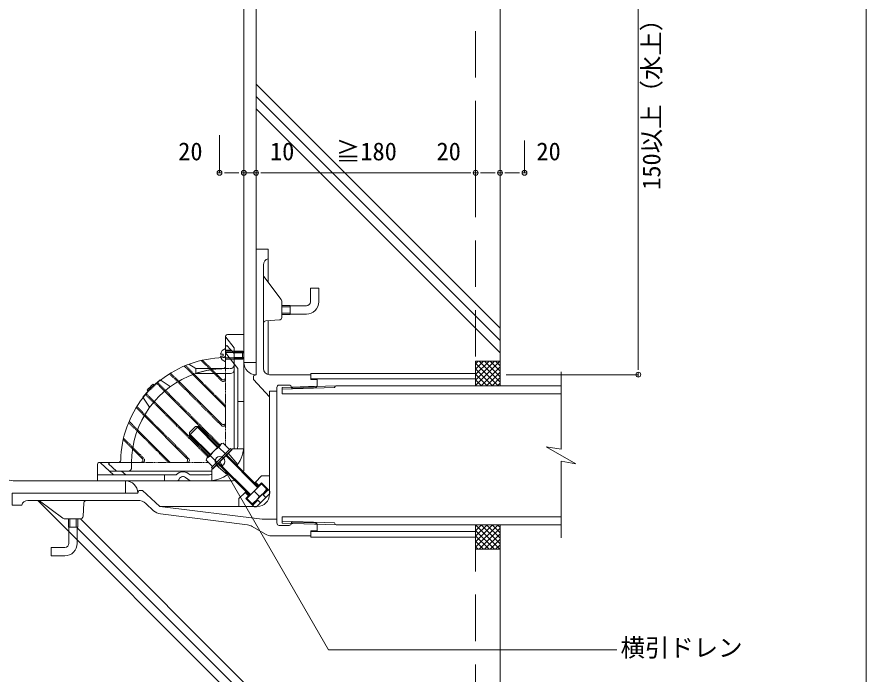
# Model space of a CAD drawing. Units: millimetres, scale not verified. Extents: x -1380 to 1380, y -955 to 955.
# Drawn here: x 204 to 900, y -508 to 30 of the extents above; entities that cross this region are included whole.
import ezdxf
from ezdxf.enums import TextEntityAlignment as Align

# ---------------------------------------------------------------- set-up
doc = ezdxf.new("R2010")
doc.units = ezdxf.units.MM
doc.header["$LTSCALE"] = 3
doc.linetypes.add('USER1', pattern=[19.05, 12.7, -6.35])
doc.linetypes.add('USER2', pattern=[0.375, 0.25, -0.125])
for name, color, linetype, lineweight in [('0-0_0', 7, 'Continuous', 9), ('0-1_HATCH', 9, 'Continuous', 18), ('0-3_KUTAI', 3, 'Continuous', 18), ('0-4_BOUSUI', 1, 'Continuous', 18), ('0-5_MOJI', 7, 'Continuous', 18), ('0-7_sunpo', 7, 'Continuous', 18), ('0-A_buhin', 2, 'Continuous', 18), ('0-B_KANAMONO', 4, 'Continuous', 18), ('0-C_HAISUI', 7, 'Continuous', 9)]:
    doc.layers.add(name, color=color, linetype=linetype, lineweight=lineweight)
doc.styles.add('ＭＳ ゴシック', font='')
doc.styles.get('ＭＳ ゴシック').set_extended_font_data('MS Gothic')

# ---------------------------------------------------------------- blocks, each defined once
blk = doc.blocks.new('_DOT')
at = {"layer": '0-0_0'}
for p, q in [((-0.5, 0), (-1, 0)), ((0.25, 0), (-0.25, 0))]:
    blk.add_line(p, q, dxfattribs=at)
blk.add_circle((0, 0), 0.25, dxfattribs=at)

msp = doc.modelspace()

# ---------------------------------------------------------------- linework, layer by layer
at = {"layer": '0-0_0', "lineweight": 18}
msp.add_lwpolyline([(899.98, -660.013), (-900.02, -660.013), (-900.02, 539.987), (899.98, 539.987)], close=True, dxfattribs=at)
at = {"layer": '0-1_HATCH'}
for p, q in [((599.98, -225.013), (399.98, -25.013)), ((599.98, -235.013), (399.98, -35.013)), ((599.98, -245.013), (399.98, -45.013)), ((579.98, -253.994), (581.961, -252.013)), ((579.98, -258.485), (586.451, -252.013)), ((579.98, -262.975), (590.941, -252.013)), ((579.98, -267.465), (595.431, -252.013)), ((579.98, -271.955), (599.921, -252.013)), ((598.312, -272.013), (579.98, -253.681)), ((599.98, -269.191), (582.802, -252.013)), ((584.411, -272.013), (599.98, -256.445)), ((599.98, -264.701), (587.292, -252.013)), ((599.98, -260.211), (591.782, -252.013)), ((599.98, -255.72), (596.272, -252.013)), ((593.822, -272.013), (579.98, -258.171)), ((589.331, -272.013), (579.98, -262.661)), ((588.902, -272.013), (599.98, -260.935)), ((584.841, -272.013), (579.98, -267.151)), ((593.392, -272.013), (599.98, -265.425)), ((597.882, -272.013), (599.98, -269.915)), ((580.351, -272.013), (579.98, -271.641)), ((514.98, -660.013), (220.98, -366.013)), ((534.98, -660.013), (255.98, -381.013)), ((524.98, -660.013), (253.38, -388.413)), ((598.312, -386.013), (579.98, -404.345)), ((593.822, -386.013), (579.98, -399.855)), ((589.331, -386.013), (579.98, -395.365)), ((584.841, -386.013), (579.98, -390.875)), ((580.351, -386.013), (579.98, -386.385)), ((579.98, -386.071), (599.921, -406.013)), ((599.98, -388.835), (582.802, -406.013)), ((584.411, -386.013), (599.98, -401.581)), ((588.902, -386.013), (599.98, -397.091)), ((593.392, -386.013), (599.98, -392.601)), ((597.882, -386.013), (599.98, -388.111)), ((579.98, -390.561), (595.431, -406.013)), ((579.98, -395.051), (590.941, -406.013)), ((599.98, -393.326), (587.292, -406.013)), ((579.98, -399.542), (586.451, -406.013)), ((599.98, -397.816), (591.782, -406.013)), ((599.98, -402.306), (596.272, -406.013)), ((579.98, -404.032), (581.961, -406.013))]:
    msp.add_line(p, q, dxfattribs=at)
at = {"layer": '0-3_KUTAI', "linetype": 'USER1'}
for p, q in [((579.98, 189.987), (579.98, -252.013)), ((579.98, -386.071), (579.98, -660.013))]:
    msp.add_line(p, q, dxfattribs=at)
at = {"layer": '0-3_KUTAI'}
for p, q in [((399.98, -160.013), (399.98, 169.987)), ((599.98, -252.013), (579.98, -252.013)), ((579.98, -262.013), (579.98, -252.013)), ((599.98, -388.111), (599.98, -660.013)), ((579.98, -396.013), (579.98, -406.013)), ((599.98, -406.013), (579.98, -406.013))]:
    msp.add_line(p, q, dxfattribs=at)
msp.add_lwpolyline([(419.98, 189.987), (599.98, 189.987), (599.98, -252.013)], dxfattribs=at)
at = {"layer": '0-4_BOUSUI'}
for p, q in [((399.98, -253.013), (389.98, -253.013)), ((599.98, -252.013), (599.98, -272.013)), ((579.98, -266.513), (579.98, -272.013)), ((292.98, -360.013), (292.98, -350.013)), ((579.98, -391.513), (579.98, -386.013)), ((599.98, -406.013), (599.98, -386.013))]:
    msp.add_line(p, q, dxfattribs=at)
for points in [[(389.98, -253.013), (389.98, 174.129), (415.837, 199.987), (551.319, 199.987)], [(292.98, -350.013), (200.807, -350.013), (-99.193, -300.013)]]:
    msp.add_lwpolyline(points, dxfattribs=at)
for centre, start, end in [((399.98, -253.013), 180, 270), ((292.98, -360.013), 0, 90)]:
    msp.add_arc(centre, 10, start, end, dxfattribs=at)
at = {"layer": '0-5_MOJI'}
msp.add_lwpolyline([(695.756, -488.455), (459.345, -488.455), (370.319, -334.036)], dxfattribs=at)
msp.add_circle((370.319, -334.036), 4, dxfattribs=at)
at = {"layer": '0-7_sunpo'}
for p, q in [((713.334, -255.013), (713.334, 181.987)), ((369.98, -66.613), (369.98, -97.611)), ((389.98, -75.332), (389.98, -97.611)), ((389.98, -75.332), (389.98, -97.611)), ((399.98, -75.332), (399.98, -97.611)), ((399.98, -75.332), (399.98, -97.611)), ((579.98, -75.332), (579.98, -97.611)), ((579.98, -75.332), (579.98, -97.611)), ((599.98, -71.223), (599.98, -97.611)), ((599.98, -71.223), (599.98, -97.611)), ((619.98, -71.223), (619.98, -97.611)), ((381.98, -97.611), (373.98, -97.611)), ((381.98, -97.611), (377.98, -97.611)), ((399.98, -97.611), (389.98, -97.611)), ((571.98, -97.611), (407.98, -97.611)), ((407.98, -97.611), (415.98, -97.611)), ((591.98, -97.611), (587.98, -97.611)), ((611.98, -97.611), (607.98, -97.611)), ((604.98, -263.013), (713.334, -263.013))]:
    msp.add_line(p, q, dxfattribs=at)
at = {"layer": '0-A_buhin'}
for points in [[(649.98, -396.775), (649.98, -333.892), (662.146, -336.037), (637.814, -321.989), (649.98, -324.134), (649.98, -260.573)], [(649.98, -272.013), (465.5, -272.013), (421.4, -273.391), (421.4, -278.613), (649.98, -278.613)], [(421.4, -274.87), (464.151, -273.534), (465.02, -272.028)], [(649.98, -386.013), (465.5, -386.013), (421.4, -384.635), (421.4, -379.413), (649.98, -379.413)], [(421.4, -383.156), (464.151, -384.492), (465.02, -385.998)]]:
    msp.add_lwpolyline(points, dxfattribs=at)
at = {"layer": '0-B_KANAMONO'}
for p, q in [((399.98, -160.013), (399.98, -263.013)), ((405.98, -172.912), (405.98, -258.013)), ((409.98, -168.013), (409.98, -187.346)), ((420.58, -201.48), (406.38, -182.546)), ((420.98, -216.142), (420.98, -202.68)), ((420.98, -207.463), (427.98, -207.463)), ((427.98, -206.613), (441.18, -206.613)), ((420.98, -212.563), (427.98, -212.563)), ((441.18, -213.413), (427.98, -213.413)), ((419.113, -218.138), (407.846, -218.889)), ((409.98, -218.746), (409.98, -262.912)), ((374.98, -245.013), (374.98, -231.513)), ((375.233, -232.348), (381.98, -241.022)), ((389.98, -230.013), (376.48, -230.013)), ((389.98, -230.013), (389.98, -320.013)), ((374.98, -240.013), (375.945, -239.048)), ((374.98, -240.013), (374.98, -258.013)), ((374.98, -241.613), (374.98, -252.413)), ((379.646, -243.013), (374.98, -243.013)), ((375.945, -239.048), (381.98, -245.513)), ((381.98, -241.022), (381.98, -251.316)), ((389.98, -244.838), (374.98, -244.838)), ((374.98, -245.013), (384.98, -257.87)), ((389.98, -249.188), (374.98, -249.188)), ((389.98, -244.013), (381.98, -244.013)), ((389.98, -245.013), (381.98, -245.013)), ((381.98, -245.513), (381.98, -259.013)), ((389.98, -249.013), (381.98, -249.013)), ((389.98, -250.013), (381.98, -250.013)), ((388.98, -243.838), (388.98, -250.188)), ((350.485, -258.013), (344.98, -254.415)), ((381.98, -251.013), (381.98, -254.013)), ((389.98, -256.013), (389.98, -340.013)), ((348.084, -262.863), (374.394, -289.172)), ((372.98, -258.013), (350.485, -258.013)), ((350.485, -262.013), (350.485, -258.013)), ((378.98, -262.013), (350.485, -262.013)), ((367.033, -262.013), (371.565, -266.545)), ((374.98, -262.013), (374.98, -265.131)), ((381.98, -259.013), (381.98, -323.827)), ((384.98, -257.87), (384.98, -319.259)), ((397.98, -264.013), (399.98, -263.013)), ((444.98, -263.013), (410.98, -263.013)), ((316.34, -271.424), (315.632, -270.716)), ((321.296, -267.187), (329.683, -272.746)), ((336.543, -268.292), (371.565, -303.315)), ((311.39, -276.373), (310.682, -275.666)), ((324.94, -276.489), (369.733, -321.282)), ((416.98, -276.513), (410.98, -276.513)), ((410.98, -276.513), (410.98, -361.013)), ((416.98, -273.513), (416.98, -384.513)), ((426.98, -271.513), (418.98, -271.513)), ((428.98, -273.513), (428.98, -274.155)), ((448.98, -273.53), (428.98, -274.155)), ((449.98, -272.498), (448.98, -273.53)), ((307.154, -281.33), (312.712, -289.716)), ((316.455, -284.974), (361.248, -329.767)), ((389.98, -285.013), (384.98, -285.013)), ((374.98, -290.587), (374.98, -301.9)), ((308.259, -296.577), (343.281, -331.599)), ((352.48, -305.442), (345.409, -312.513)), ((351.348, -305.442), (368.46, -322.554)), ((302.829, -308.118), (329.139, -334.427)), ((345.409, -311.382), (362.521, -328.494)), ((369.498, -322.591), (371.501, -319.514)), ((384.98, -320.013), (384.98, -319.259)), ((298.789, -323.876), (306.511, -331.599)), ((380.764, -323.827), (363.794, -340.798)), ((369.498, -322.591), (374.618, -327.711)), ((380.764, -323.827), (389.736, -323.827)), ((359.48, -331.535), (362.557, -329.531)), ((367.677, -334.651), (362.557, -329.531)), ((375.991, -328.6), (374.86, -327.469)), ((375.249, -329.343), (401.28, -355.374)), ((375.814, -328.777), (401.846, -354.808)), ((377.229, -327.363), (385.007, -336.555)), ((269.98, -336.513), (269.98, -350.013)), ((284.98, -335.013), (271.48, -335.013)), ((272.68, -335.613), (283.119, -345.013)), ((279.98, -335.013), (279.014, -335.979)), ((279.014, -335.979), (285.48, -342.013)), ((305.097, -335.013), (279.98, -335.013)), ((297.98, -335.013), (297.98, -339.013)), ((341.867, -335.013), (330.553, -335.013)), ((363.794, -340.798), (363.794, -349.77)), ((367.329, -337.262), (376.521, -345.04)), ((368.567, -336.025), (367.435, -334.893)), ((394.775, -361.879), (368.743, -335.848)), ((369.309, -335.282), (395.34, -361.313)), ((333.959, -345.013), (269.98, -345.013)), ((289.787, -342.013), (279.787, -342.013)), ((285.48, -342.013), (294.98, -342.013)), ((289.787, -342.013), (293.119, -345.013)), ((294.98, -342.013), (363.794, -342.013)), ((324.98, -345.013), (324.98, -350.013)), ((345.98, -350.013), (342.021, -347.17)), ((345.875, -345.013), (344.355, -343.921)), ((359.226, -345.013), (345.875, -345.013)), ((359.98, -345.013), (359.226, -345.013)), ((399.415, -350.963), (404.364, -346.013)), ((404.364, -346.013), (410.98, -346.013)), ((335.592, -350.013), (269.98, -350.013)), ((295.98, -350.013), (379.98, -350.013)), ((359.98, -350.013), (345.98, -350.013)), ((399.415, -350.963), (398.707, -351.67)), ((399.415, -350.963), (402.243, -353.791)), ((401.536, -354.498), (402.243, -353.791)), ((199.98, -360.013), (302.98, -360.013)), ((303.98, -358.013), (302.98, -360.013)), ((390.929, -359.448), (385.98, -364.398)), ((391.636, -358.741), (390.929, -359.448)), ((390.929, -359.448), (393.758, -362.277)), ((393.758, -362.277), (394.465, -361.569)), ((402.426, -362.46), (398.31, -358.344)), ((410.728, -360.862), (400.829, -370.762)), ((405.779, -361.569), (410.021, -357.327)), ((405.779, -361.569), (407.9, -363.691)), ((212.878, -366.013), (302.85, -366.013)), ((241.446, -380.613), (222.513, -366.413)), ((258.104, -379.146), (258.855, -367.88)), ((309.655, -368.685), (315.951, -374.532)), ((385.98, -364.398), (385.98, -370.995)), ((391.636, -364.398), (393.758, -362.277)), ((398, -370.762), (391.636, -364.398)), ((401.536, -365.812), (397.293, -370.055)), ((401.536, -365.812), (403.657, -367.933)), ((404.98, -381.513), (320.98, -371.013)), ((320.98, -371.013), (400.98, -371.013)), ((256.108, -381.013), (242.646, -381.013)), ((247.43, -381.013), (247.43, -388.013)), ((252.53, -381.013), (252.53, -388.013)), ((392.961, -386.057), (321.516, -377.127)), ((416.98, -381.513), (404.98, -381.513)), ((246.58, -388.013), (246.58, -401.213)), ((253.38, -401.213), (253.38, -388.013)), ((396.739, -387.331), (407.652, -393.663)), ((426.98, -386.513), (418.98, -386.513)), ((449.98, -385.528), (428.947, -384.871)), ((448.98, -384.496), (428.98, -383.871)), ((428.98, -383.871), (428.98, -384.513)), ((449.98, -385.528), (448.98, -384.496)), ((449.98, -385.528), (449.98, -391.013)), ((444.98, -395.013), (412.671, -395.013))]:
    msp.add_line(p, q, dxfattribs=at)
at = {"layer": '0-B_KANAMONO', "linetype": 'USER2'}
for p, q in [((341.162, -255.941), (348.084, -262.863)), ((342.158, -255.523), (374.394, -287.758)), ((354.978, -251.371), (371.565, -267.959)), ((356.126, -251.105), (367.033, -262.013)), ((329.106, -262.27), (371.565, -304.729)), ((329.978, -261.727), (336.543, -268.292)), ((374.98, -258.013), (378.98, -258.013)), ((374.98, -258.013), (374.98, -262.013)), ((318.559, -270.107), (324.94, -276.489)), ((319.32, -269.454), (370.44, -320.574)), ((374.98, -265.131), (374.98, -290.587)), ((309.42, -279.353), (360.541, -330.474)), ((310.074, -278.593), (316.455, -284.974)), ((301.693, -290.011), (308.259, -296.577)), ((302.236, -289.14), (344.695, -331.599)), ((295.489, -302.192), (327.725, -334.427)), ((295.907, -301.196), (302.829, -308.118)), ((374.98, -301.9), (374.98, -321.133)), ((291.072, -316.159), (298.789, -323.876)), ((291.338, -315.011), (307.926, -331.599)), ((330.553, -335.013), (305.097, -335.013)), ((341.867, -335.013), (361.099, -335.013))]:
    msp.add_line(p, q, dxfattribs=at)
at = {"layer": '0-B_KANAMONO'}
for points in [[(399.98, -160.013), (409.98, -160.013), (409.98, -168.013)], [(444.58, -203.213), (444.58, -192.013), (451.38, -192.013), (451.38, -203.213)], [(420.98, -206.263), (427.98, -206.263), (427.98, -213.763), (420.98, -213.763)], [(370.826, -247.733), (373.08, -247.733), (373.08, -246.293), (370.826, -246.293)], [(374.98, -243.838), (388.98, -243.838), (389.98, -244.838), (389.98, -249.188), (388.98, -250.188), (374.98, -250.188)], [(397.98, -264.013), (397.98, -267.013), (410.98, -281.013)], [(444.98, -263.013), (444.98, -267.013), (449.98, -267.013)], [(449.98, -267.013), (449.98, -272.498), (428.947, -273.155)], [(361.955, -329.06), (345.409, -312.513), (345.409, -310.392), (350.359, -305.442), (352.48, -305.442), (369.026, -321.989)], [(402.243, -353.791), (404.364, -351.67), (410.728, -358.034)], [(199.98, -360.013), (199.98, -370.013), (207.98, -370.013)], [(303.98, -358.013), (306.98, -358.013), (320.98, -371.013)], [(246.23, -381.013), (246.23, -388.013), (253.73, -388.013), (253.73, -381.013)], [(444.98, -395.013), (444.98, -391.013), (449.98, -391.013)], [(243.18, -404.613), (231.98, -404.613), (231.98, -411.413), (243.18, -411.413)]]:
    msp.add_lwpolyline(points, dxfattribs=at)
for points in [[(359.48, -331.535), (371.501, -319.514), (372.968, -319.121), (378.088, -324.241), (364.207, -338.121), (359.087, -333.001)], [(363.369, -338.959), (364.501, -340.091), (380.057, -324.534), (378.926, -323.403)], [(392.3, -364.354), (404.32, -352.333), (408.973, -356.986), (396.952, -369.007)]]:
    msp.add_lwpolyline(points, close=True, dxfattribs=at)
for centre, radius, start, end in [((410.98, -172.912), 5, 101.53696, 180), ((407.98, -181.346), 2, 180, 216.8699), ((418.98, -202.68), 2, 0, 36.8699), ((441.18, -203.213), 3.4, 270, 0), ((441.18, -203.213), 10.2, 270, 360), ((407.98, -220.884), 2, 93.81407, 180), ((418.98, -216.142), 2, 273.81407, 0), ((376.48, -231.513), 1.5, 90, 213.82211), ((376.351, -247.013), 5.571, 104.25003, 172.57486), ((374.98, -335.013), 86, 91.30229, 128.25243), ((376.351, -247.013), 5.571, 187.42514, 255.74997), ((372.98, -247.036), 2, 271.30229, 0), ((372.98, -256.013), 2, 270, 0), ((374.98, -335.013), 77, 108.549, 180), ((378.98, -259.013), 3, 270, 0), ((410.98, -258.013), 5, 180, 270), ((374.98, -335.013), 86.5, 128.36137, 141.63863), ((374.98, -335.013), 87.5, 132.70756, 137.29244), ((372.98, -265.131), 2, 225, 0), ((418.98, -273.513), 2, 90, 180), ((426.98, -273.513), 2, 0, 90), ((374.98, -335.013), 86, 141.74757, 178.69771), ((372.98, -290.587), 2, 0, 45), ((372.98, -301.9), 2, 225, 0), ((359.98, -320.013), 30, 324.59407, 0), ((359.98, -320.013), 25, 351.22458, 0), ((376.975, -337.008), 16.241, 117.41205, 152.58795), ((287.002, -333.013), 2, 270, 358.69771), ((305.097, -333.013), 2, 270, 45), ((341.867, -333.013), 2, 270, 45), ((343.281, -333.013), 2, 270, 45), ((389.48, -327.759), 0.5, 0, 165.28767), ((271.48, -336.513), 1.5, 36.8699, 180), ((294.98, -339.013), 3, 270, 0), ((330.553, -333.013), 2, 225, 270), ((379.98, -340.013), 10, 345, 360), ((333.959, -344.013), 1, 270, 315.09913), ((339.98, -350.013), 7.5, 54.31467, 135.09913), ((339.98, -350.013), 3.5, 54.31467, 167.16041), ((359.98, -320.013), 30, 270, 305.40593), ((359.98, -320.013), 25, 270, 278.77542), ((335.592, -349.013), 1, 270, 347.16041), ((367.725, -349.513), 0.5, 104.71233, 270), ((379.98, -340.013), 10, 270, 285), ((400.98, -361.013), 10, 270, 0), ((397.288, -351.311), 12.276, 294.74428, 335.25572), ((409.314, -359.448), 2, 315, 45), ((212.878, -371.013), 5, 90, 168.46304), ((221.313, -368.013), 2, 53.1301, 90), ((260.851, -368.013), 2, 90, 176.18593), ((302.85, -376.013), 10, 47.1211, 90), ((391.277, -357.321), 12.276, 294.74428, 335.25572), ((322.756, -367.204), 10, 227.1211, 262.87498), ((399.415, -369.348), 2, 225, 315), ((242.646, -379.013), 2, 233.1301, 270), ((256.108, -379.013), 2, 270, 356.18593), ((391.721, -395.98), 10, 59.87682, 82.87498), ((418.98, -384.513), 2, 180, 270), ((426.98, -384.513), 2, 270, 0), ((412.671, -385.013), 10, 239.87682, 270), ((243.18, -401.213), 3.4, 270, 0), ((243.18, -401.213), 10.2, 270, 0)]:
    msp.add_arc(centre, radius, start, end, dxfattribs=at)
at = {"layer": '0-B_KANAMONO', "linetype": 'USER2'}
for centre, radius, start, end in [((378.98, -255.013), 3, 270, 0), ((374.98, -335.013), 77, 90, 108.549), ((374.98, -335.013), 86, 128.25243, 141.74757), ((372.98, -266.545), 2, 225, 0), ((372.98, -289.172), 2, 0, 45), ((372.98, -303.315), 2, 225, 0), ((306.511, -333.013), 2, 270, 45), ((329.139, -333.013), 2, 225, 270)]:
    msp.add_arc(centre, radius, start, end, dxfattribs=at)
at = {"layer": '0-C_HAISUI'}
for points in [[(579.98, -262.013), (444.98, -262.013), (444.98, -266.513), (579.98, -266.513)], [(579.98, -396.013), (444.98, -396.013), (444.98, -391.513), (579.98, -391.513)]]:
    msp.add_lwpolyline(points, close=True, dxfattribs=at)

# ---------------------------------------------------------------- block references
at = {"layer": '0-7_sunpo', "xscale": 8, "yscale": 8}
for p, rotation in [((369.98, -97.611), 180), ((399.98, -97.611), 180), ((399.98, -97.611), 180), ((579.98, -97.611), 180), ((599.98, -97.611), 180), ((713.334, -263.013), 270)]:
    msp.add_blockref('_DOT', p, dxfattribs=dict(at, rotation=rotation))
for p in [(389.98, -97.611), (389.98, -97.611), (579.98, -97.611), (599.98, -97.611), (619.98, -97.611)]:
    msp.add_blockref('_DOT', p, dxfattribs=at)

# ---------------------------------------------------------------- texts
at = {"layer": '0-5_MOJI', "style": 'ＭＳ ゴシック'}
msp.add_text('横引ドレン', height=14.66, dxfattribs=at).set_placement((698.756, -498.455), align=Align.BOTTOM_LEFT)
at = {"layer": '0-7_sunpo', "style": 'ＭＳ ゴシック'}
msp.add_text('150以上（水上）', height=14.66, rotation=90, dxfattribs=at).set_placement((735.806, -111.513), align=Align.BOTTOM_LEFT)
for s, p in [('20', (336.154, -91.731)), ('10', (411.398, -91.731)), ('≧180', (465.498, -91.731)), ('20', (547.891, -91.731)), ('20', (629.792, -91.731))]:
    msp.add_text(s, height=14.66, dxfattribs=at).set_placement(p, align=Align.BOTTOM_LEFT)

doc.saveas('drawing.dxf')
